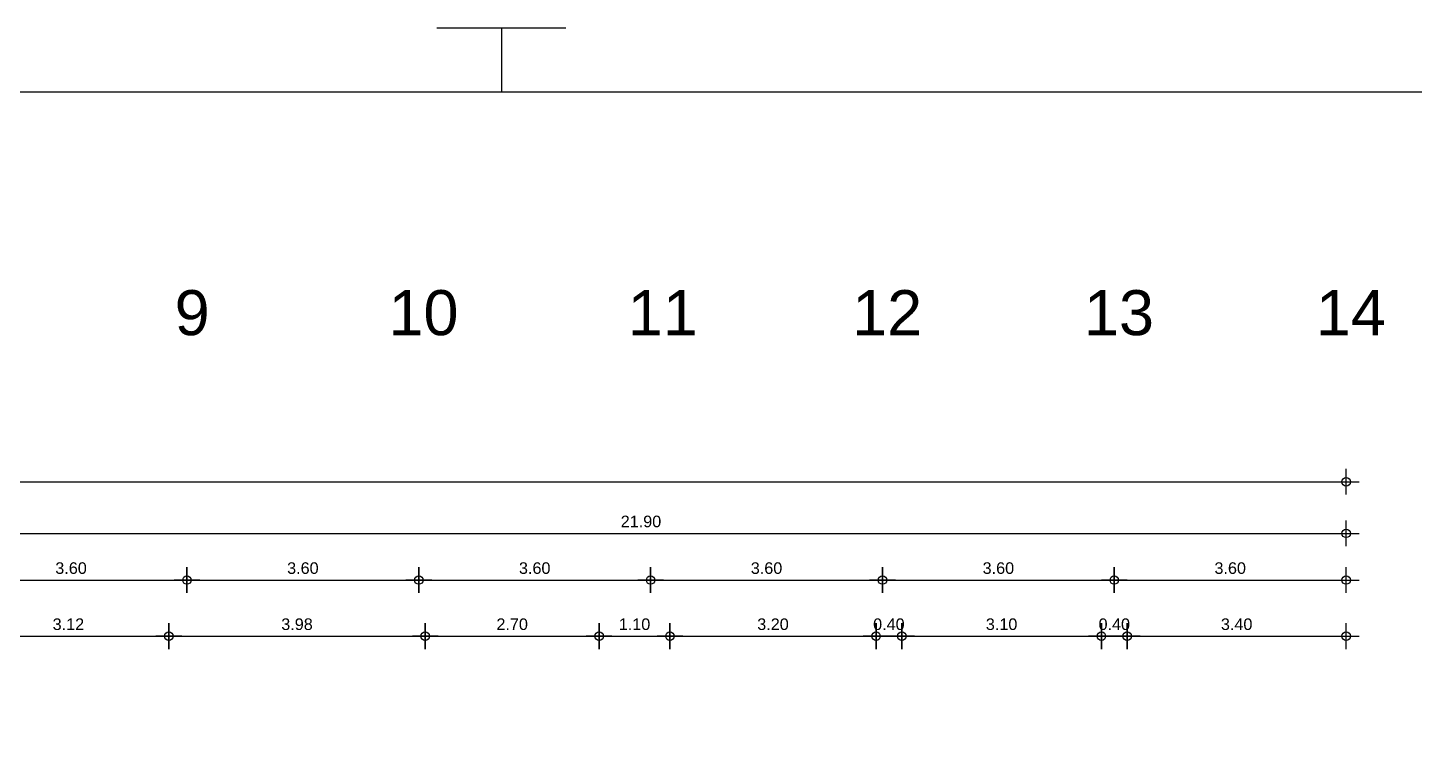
# Model space of a CAD drawing. Header units: metres. Extents: x 0 to 132, y -109 to 310.
# Drawn here: x 34.65 to 56.18, y -42.96 to -31.65 of the extents above; entities that cross this region are included whole.
import ezdxf

# ---------------------------------------------------------------- set-up
doc = ezdxf.new("R2010")
doc.units = ezdxf.units.M
doc.header["$LTSCALE"] = 0.036
doc.layers.get('Defpoints').update_dxf_attribs({"color": 252})
for name, color, linetype in [('arxitektonika', 254, 'Continuous'), ('BORDER', 252, 'Continuous'), ('DIMBLK', 252, 'Continuous'), ('LAYER-ON', 252, 'Continuous'), ('MARKS', 252, 'Continuous')]:
    doc.layers.add(name, color=color, linetype=linetype)
doc.styles.add('COMU-N', font='arial.ttf')
doc.styles.get("Standard").update_dxf_attribs({"font": 'arial.ttf'})
doc.dimstyles.new('CADWDOT', dxfattribs={"dimscale": 0.1, "dimtxt": 1.8, "dimasz": 0.08, "dimexe": 2, "dimexo": 0, "dimgap": 0.09, "dimtad": 0, "dimrnd": 0.001, "dimzin": 0, "dimdsep": 46, "dimtxsty": 'Standard', "dimblk1": 'ARTDIM', "dimblk2": 'ARTDIM', "dimsah": 1, "dimcen": 0.09, "dimdle": 0.05, "dimse1": 1, "dimse2": 1, "dimadec": 0, "dimazin": 0, "dimtfac": 1, "dimtmove": 0, "dimatfit": 3, "dimldrblk": 'ARTDIM', "dimfxl": 2, "dimtvp": 0.9999, "dimtolj": 1, "dimtzin": 0, "dimarcsym": 0})

# ---------------------------------------------------------------- blocks, each defined once
blk = doc.blocks.new('art103')
at = {"layer": 'BORDER'}
blk.add_line((20.75, 14.6), (0.25, 14.6), dxfattribs=at)
at = {"layer": 'MARKS'}
for p, q in [((10.25, 14.85), (10.75, 14.85)), ((10.5, 14.85), (10.5, 14.6))]:
    blk.add_line(p, q, dxfattribs=at)
blk = doc.blocks.new('ARTDIM')
at = {"layer": 'DIMBLK'}
for p, q in [((-24.9975, 0), (24.9975, 0)), ((0, -24.9975), (0, 24.9975))]:
    blk.add_line(p, q, dxfattribs=at)
blk.add_circle((0, 0), 8.25, dxfattribs=at)
blk = doc.blocks.new('*D1214')
at = {"layer": 'arxitektonika', "color": 0, "lineweight": -2}
blk.add_line((33.726, -41.109), (36.829, -41.109), dxfattribs=at)
at = {"layer": 'Defpoints', "color": 0, "transparency": 16777216}
for p in [(33.718, -40.671), (36.837, -40.671), (36.837, -41.109)]:
    blk.add_point(p, dxfattribs=at)
at = {"layer": 'arxitektonika', "color": 0, "lineweight": -2, "xscale": 0.008, "yscale": 0.008, "zscale": 0.008, "rotation": 180}
blk.add_blockref('ARTDIM', (33.718, -41.109), dxfattribs=at)
at = {"layer": 'arxitektonika', "color": 0, "lineweight": -2, "xscale": 0.008, "yscale": 0.008, "zscale": 0.008}
blk.add_blockref('ARTDIM', (36.837, -41.109), dxfattribs=at)
at = {"layer": 'arxitektonika', "color": 0, "insert": (35.277, -40.925), "char_height": 0.18, "attachment_point": 5}
blk.add_mtext('\\A1;3.12', dxfattribs=at)
blk = doc.blocks.new('*D1215')
at = {"layer": 'arxitektonika', "color": 0, "lineweight": -2}
blk.add_line((36.845, -41.109), (40.81, -41.109), dxfattribs=at)
at = {"layer": 'Defpoints', "color": 0, "transparency": 16777216}
for p in [(36.837, -40.671), (40.818, -40.671), (40.818, -41.109)]:
    blk.add_point(p, dxfattribs=at)
at = {"layer": 'arxitektonika', "color": 0, "lineweight": -2, "xscale": 0.008, "yscale": 0.008, "zscale": 0.008, "rotation": 180}
blk.add_blockref('ARTDIM', (36.837, -41.109), dxfattribs=at)
at = {"layer": 'arxitektonika', "color": 0, "lineweight": -2, "xscale": 0.008, "yscale": 0.008, "zscale": 0.008}
blk.add_blockref('ARTDIM', (40.818, -41.109), dxfattribs=at)
at = {"layer": 'arxitektonika', "color": 0, "insert": (38.827, -40.925), "char_height": 0.18, "attachment_point": 5}
blk.add_mtext('\\A1;3.98', dxfattribs=at)
blk = doc.blocks.new('*D1216')
at = {"layer": 'arxitektonika', "color": 0, "lineweight": -2}
blk.add_line((40.826, -41.109), (43.51, -41.109), dxfattribs=at)
at = {"layer": 'Defpoints', "color": 0, "transparency": 16777216}
for p in [(40.818, -40.671), (43.518, -40.636), (43.518, -41.109)]:
    blk.add_point(p, dxfattribs=at)
at = {"layer": 'arxitektonika', "color": 0, "lineweight": -2, "xscale": 0.008, "yscale": 0.008, "zscale": 0.008, "rotation": 180}
blk.add_blockref('ARTDIM', (40.818, -41.109), dxfattribs=at)
at = {"layer": 'arxitektonika', "color": 0, "lineweight": -2, "xscale": 0.008, "yscale": 0.008, "zscale": 0.008}
blk.add_blockref('ARTDIM', (43.518, -41.109), dxfattribs=at)
at = {"layer": 'arxitektonika', "color": 0, "insert": (42.168, -40.925), "char_height": 0.18, "attachment_point": 5}
blk.add_mtext('\\A1;2.70', dxfattribs=at)
blk = doc.blocks.new('*D1217')
at = {"layer": 'arxitektonika', "color": 0, "lineweight": -2}
blk.add_line((43.526, -41.109), (44.61, -41.109), dxfattribs=at)
at = {"layer": 'Defpoints', "color": 0, "transparency": 16777216}
for p in [(43.518, -40.636), (44.618, -40.636), (44.618, -41.109)]:
    blk.add_point(p, dxfattribs=at)
at = {"layer": 'arxitektonika', "color": 0, "lineweight": -2, "xscale": 0.008, "yscale": 0.008, "zscale": 0.008, "rotation": 180}
blk.add_blockref('ARTDIM', (43.518, -41.109), dxfattribs=at)
at = {"layer": 'arxitektonika', "color": 0, "lineweight": -2, "xscale": 0.008, "yscale": 0.008, "zscale": 0.008}
blk.add_blockref('ARTDIM', (44.618, -41.109), dxfattribs=at)
at = {"layer": 'arxitektonika', "color": 0, "insert": (44.068, -40.925), "char_height": 0.18, "attachment_point": 5}
blk.add_mtext('\\A1;1.10', dxfattribs=at)
blk = doc.blocks.new('*D1218')
at = {"layer": 'arxitektonika', "color": 0, "lineweight": -2}
blk.add_line((44.626, -41.109), (47.81, -41.109), dxfattribs=at)
at = {"layer": 'Defpoints', "color": 0, "transparency": 16777216}
for p in [(44.618, -40.636), (47.818, -40.671), (47.818, -41.109)]:
    blk.add_point(p, dxfattribs=at)
at = {"layer": 'arxitektonika', "color": 0, "lineweight": -2, "xscale": 0.008, "yscale": 0.008, "zscale": 0.008, "rotation": 180}
blk.add_blockref('ARTDIM', (44.618, -41.109), dxfattribs=at)
at = {"layer": 'arxitektonika', "color": 0, "lineweight": -2, "xscale": 0.008, "yscale": 0.008, "zscale": 0.008}
blk.add_blockref('ARTDIM', (47.818, -41.109), dxfattribs=at)
at = {"layer": 'arxitektonika', "color": 0, "insert": (46.218, -40.925), "char_height": 0.18, "attachment_point": 5}
blk.add_mtext('\\A1;3.20', dxfattribs=at)
blk = doc.blocks.new('*D1219')
at = {"layer": 'arxitektonika', "color": 0, "lineweight": -2}
blk.add_line((47.826, -41.109), (48.21, -41.109), dxfattribs=at)
at = {"layer": 'Defpoints', "color": 0, "transparency": 16777216}
for p in [(47.818, -40.671), (48.218, -40.671), (48.218, -41.109)]:
    blk.add_point(p, dxfattribs=at)
at = {"layer": 'arxitektonika', "color": 0, "lineweight": -2, "xscale": 0.008, "yscale": 0.008, "zscale": 0.008, "rotation": 180}
blk.add_blockref('ARTDIM', (47.818, -41.109), dxfattribs=at)
at = {"layer": 'arxitektonika', "color": 0, "lineweight": -2, "xscale": 0.008, "yscale": 0.008, "zscale": 0.008}
blk.add_blockref('ARTDIM', (48.218, -41.109), dxfattribs=at)
at = {"layer": 'arxitektonika', "color": 0, "insert": (48.018, -40.925), "char_height": 0.18, "attachment_point": 5}
blk.add_mtext('\\A1;0.40', dxfattribs=at)
blk = doc.blocks.new('*D1220')
at = {"layer": 'arxitektonika', "color": 0, "lineweight": -2}
blk.add_line((48.226, -41.109), (51.31, -41.109), dxfattribs=at)
at = {"layer": 'Defpoints', "color": 0, "transparency": 16777216}
for p in [(48.218, -40.671), (51.318, -40.671), (51.318, -41.109)]:
    blk.add_point(p, dxfattribs=at)
at = {"layer": 'arxitektonika', "color": 0, "lineweight": -2, "xscale": 0.008, "yscale": 0.008, "zscale": 0.008, "rotation": 180}
blk.add_blockref('ARTDIM', (48.218, -41.109), dxfattribs=at)
at = {"layer": 'arxitektonika', "color": 0, "lineweight": -2, "xscale": 0.008, "yscale": 0.008, "zscale": 0.008}
blk.add_blockref('ARTDIM', (51.318, -41.109), dxfattribs=at)
at = {"layer": 'arxitektonika', "color": 0, "insert": (49.768, -40.925), "char_height": 0.18, "attachment_point": 5}
blk.add_mtext('\\A1;3.10', dxfattribs=at)
blk = doc.blocks.new('*D1221')
at = {"layer": 'arxitektonika', "color": 0, "lineweight": -2}
blk.add_line((51.326, -41.109), (51.71, -41.109), dxfattribs=at)
at = {"layer": 'Defpoints', "color": 0, "transparency": 16777216}
for p in [(51.318, -40.671), (51.718, -40.671), (51.718, -41.109)]:
    blk.add_point(p, dxfattribs=at)
at = {"layer": 'arxitektonika', "color": 0, "lineweight": -2, "xscale": 0.008, "yscale": 0.008, "zscale": 0.008, "rotation": 180}
blk.add_blockref('ARTDIM', (51.318, -41.109), dxfattribs=at)
at = {"layer": 'arxitektonika', "color": 0, "lineweight": -2, "xscale": 0.008, "yscale": 0.008, "zscale": 0.008}
blk.add_blockref('ARTDIM', (51.718, -41.109), dxfattribs=at)
at = {"layer": 'arxitektonika', "color": 0, "insert": (51.518, -40.925), "char_height": 0.18, "attachment_point": 5}
blk.add_mtext('\\A1;0.40', dxfattribs=at)
blk = doc.blocks.new('*D1222')
at = {"layer": 'arxitektonika', "color": 0, "lineweight": -2}
blk.add_line((51.726, -41.109), (55.11, -41.109), dxfattribs=at)
at = {"layer": 'Defpoints', "color": 0, "transparency": 16777216}
for p in [(51.718, -40.671), (55.118, -40.671), (55.118, -41.109)]:
    blk.add_point(p, dxfattribs=at)
at = {"layer": 'arxitektonika', "color": 0, "lineweight": -2, "xscale": 0.008, "yscale": 0.008, "zscale": 0.008, "rotation": 180}
blk.add_blockref('ARTDIM', (51.718, -41.109), dxfattribs=at)
at = {"layer": 'arxitektonika', "color": 0, "lineweight": -2, "xscale": 0.008, "yscale": 0.008, "zscale": 0.008}
blk.add_blockref('ARTDIM', (55.118, -41.109), dxfattribs=at)
at = {"layer": 'arxitektonika', "color": 0, "insert": (53.418, -40.925), "char_height": 0.18, "attachment_point": 5}
blk.add_mtext('\\A1;3.40', dxfattribs=at)
blk = doc.blocks.new('*D1225')
at = {"layer": 'arxitektonika', "color": 0, "lineweight": -2}
blk.add_line((33.226, -39.512), (55.11, -39.512), dxfattribs=at)
at = {"layer": 'Defpoints', "color": 0, "transparency": 16777216}
for p in [(33.218, -39.512), (55.118, -39.512), (55.118, -42.954)]:
    blk.add_point(p, dxfattribs=at)
at = {"layer": 'arxitektonika', "color": 0, "lineweight": -2, "xscale": 0.008, "yscale": 0.008, "zscale": 0.008, "rotation": 180}
blk.add_blockref('ARTDIM', (33.218, -39.512), dxfattribs=at)
at = {"layer": 'arxitektonika', "color": 0, "lineweight": -2, "xscale": 0.008, "yscale": 0.008, "zscale": 0.008}
blk.add_blockref('ARTDIM', (55.118, -39.512), dxfattribs=at)
at = {"layer": 'arxitektonika', "color": 0, "insert": (44.168, -39.328), "char_height": 0.18, "attachment_point": 5}
blk.add_mtext('\\A1;21.90', dxfattribs=at)
blk = doc.blocks.new('*D1226')
at = {"layer": 'arxitektonika', "color": 0, "lineweight": -2}
blk.add_line((11.426, -38.71), (55.11, -38.71), dxfattribs=at)
at = {"layer": 'Defpoints', "color": 0, "transparency": 16777216}
for p in [(55.118, -38.71), (11.418, -42.961), (55.118, -42.961)]:
    blk.add_point(p, dxfattribs=at)
at = {"layer": 'arxitektonika', "color": 0, "lineweight": -2, "xscale": 0.008, "yscale": 0.008, "zscale": 0.008, "rotation": 180}
blk.add_blockref('ARTDIM', (11.418, -38.71), dxfattribs=at)
at = {"layer": 'arxitektonika', "color": 0, "lineweight": -2, "xscale": 0.008, "yscale": 0.008, "zscale": 0.008}
blk.add_blockref('ARTDIM', (55.118, -38.71), dxfattribs=at)
at = {"layer": 'arxitektonika', "color": 0, "insert": (33.268, -38.527), "char_height": 0.18, "attachment_point": 5}
blk.add_mtext('\\A1;43.70', dxfattribs=at)
blk = doc.blocks.new('*D1299')
at = {"layer": 'arxitektonika', "color": 0, "lineweight": -2}
blk.add_line((33.526, -40.237), (37.11, -40.237), dxfattribs=at)
at = {"layer": 'Defpoints', "color": 0, "transparency": 16777216}
for p in [(33.518, -36.665), (37.118, -36.665), (37.118, -40.237)]:
    blk.add_point(p, dxfattribs=at)
at = {"layer": 'arxitektonika', "color": 0, "lineweight": -2, "xscale": 0.008, "yscale": 0.008, "zscale": 0.008, "rotation": 180}
blk.add_blockref('ARTDIM', (33.518, -40.237), dxfattribs=at)
at = {"layer": 'arxitektonika', "color": 0, "lineweight": -2, "xscale": 0.008, "yscale": 0.008, "zscale": 0.008}
blk.add_blockref('ARTDIM', (37.118, -40.237), dxfattribs=at)
at = {"layer": 'arxitektonika', "color": 0, "insert": (35.318, -40.053), "char_height": 0.18, "attachment_point": 5}
blk.add_mtext('\\A1;3.60', dxfattribs=at)
blk = doc.blocks.new('*D1300')
at = {"layer": 'arxitektonika', "color": 0, "lineweight": -2}
blk.add_line((37.126, -40.237), (40.71, -40.237), dxfattribs=at)
at = {"layer": 'Defpoints', "color": 0, "transparency": 16777216}
for p in [(37.118, -36.665), (40.718, -36.665), (40.718, -40.237)]:
    blk.add_point(p, dxfattribs=at)
at = {"layer": 'arxitektonika', "color": 0, "lineweight": -2, "xscale": 0.008, "yscale": 0.008, "zscale": 0.008, "rotation": 180}
blk.add_blockref('ARTDIM', (37.118, -40.237), dxfattribs=at)
at = {"layer": 'arxitektonika', "color": 0, "lineweight": -2, "xscale": 0.008, "yscale": 0.008, "zscale": 0.008}
blk.add_blockref('ARTDIM', (40.718, -40.237), dxfattribs=at)
at = {"layer": 'arxitektonika', "color": 0, "insert": (38.918, -40.053), "char_height": 0.18, "attachment_point": 5}
blk.add_mtext('\\A1;3.60', dxfattribs=at)
blk = doc.blocks.new('*D1301')
at = {"layer": 'arxitektonika', "color": 0, "lineweight": -2}
blk.add_line((40.726, -40.237), (44.31, -40.237), dxfattribs=at)
at = {"layer": 'Defpoints', "color": 0, "transparency": 16777216}
for p in [(40.718, -36.665), (44.318, -36.665), (44.318, -40.237)]:
    blk.add_point(p, dxfattribs=at)
at = {"layer": 'arxitektonika', "color": 0, "lineweight": -2, "xscale": 0.008, "yscale": 0.008, "zscale": 0.008, "rotation": 180}
blk.add_blockref('ARTDIM', (40.718, -40.237), dxfattribs=at)
at = {"layer": 'arxitektonika', "color": 0, "lineweight": -2, "xscale": 0.008, "yscale": 0.008, "zscale": 0.008}
blk.add_blockref('ARTDIM', (44.318, -40.237), dxfattribs=at)
at = {"layer": 'arxitektonika', "color": 0, "insert": (42.518, -40.053), "char_height": 0.18, "attachment_point": 5}
blk.add_mtext('\\A1;3.60', dxfattribs=at)
blk = doc.blocks.new('*D1302')
at = {"layer": 'arxitektonika', "color": 0, "lineweight": -2}
blk.add_line((44.326, -40.237), (47.91, -40.237), dxfattribs=at)
at = {"layer": 'Defpoints', "color": 0, "transparency": 16777216}
for p in [(44.318, -36.665), (47.918, -36.665), (47.918, -40.237)]:
    blk.add_point(p, dxfattribs=at)
at = {"layer": 'arxitektonika', "color": 0, "lineweight": -2, "xscale": 0.008, "yscale": 0.008, "zscale": 0.008, "rotation": 180}
blk.add_blockref('ARTDIM', (44.318, -40.237), dxfattribs=at)
at = {"layer": 'arxitektonika', "color": 0, "lineweight": -2, "xscale": 0.008, "yscale": 0.008, "zscale": 0.008}
blk.add_blockref('ARTDIM', (47.918, -40.237), dxfattribs=at)
at = {"layer": 'arxitektonika', "color": 0, "insert": (46.118, -40.053), "char_height": 0.18, "attachment_point": 5}
blk.add_mtext('\\A1;3.60', dxfattribs=at)
blk = doc.blocks.new('*D1303')
at = {"layer": 'arxitektonika', "color": 0, "lineweight": -2}
blk.add_line((47.926, -40.237), (51.51, -40.237), dxfattribs=at)
at = {"layer": 'Defpoints', "color": 0, "transparency": 16777216}
for p in [(47.918, -36.665), (51.518, -36.665), (51.518, -40.237)]:
    blk.add_point(p, dxfattribs=at)
at = {"layer": 'arxitektonika', "color": 0, "lineweight": -2, "xscale": 0.008, "yscale": 0.008, "zscale": 0.008, "rotation": 180}
blk.add_blockref('ARTDIM', (47.918, -40.237), dxfattribs=at)
at = {"layer": 'arxitektonika', "color": 0, "lineweight": -2, "xscale": 0.008, "yscale": 0.008, "zscale": 0.008}
blk.add_blockref('ARTDIM', (51.518, -40.237), dxfattribs=at)
at = {"layer": 'arxitektonika', "color": 0, "insert": (49.718, -40.053), "char_height": 0.18, "attachment_point": 5}
blk.add_mtext('\\A1;3.60', dxfattribs=at)
blk = doc.blocks.new('*D1304')
at = {"layer": 'arxitektonika', "color": 0, "lineweight": -2}
blk.add_line((51.526, -40.237), (55.11, -40.237), dxfattribs=at)
at = {"layer": 'Defpoints', "color": 0, "transparency": 16777216}
for p in [(51.518, -36.665), (55.118, -36.665), (55.118, -40.237)]:
    blk.add_point(p, dxfattribs=at)
at = {"layer": 'arxitektonika', "color": 0, "lineweight": -2, "xscale": 0.008, "yscale": 0.008, "zscale": 0.008, "rotation": 180}
blk.add_blockref('ARTDIM', (51.518, -40.237), dxfattribs=at)
at = {"layer": 'arxitektonika', "color": 0, "lineweight": -2, "xscale": 0.008, "yscale": 0.008, "zscale": 0.008}
blk.add_blockref('ARTDIM', (55.118, -40.237), dxfattribs=at)
at = {"layer": 'arxitektonika', "color": 0, "insert": (53.318, -40.053), "char_height": 0.18, "attachment_point": 5}
blk.add_mtext('\\A1;3.60', dxfattribs=at)

msp = doc.modelspace()

# ---------------------------------------------------------------- block references
at = {"layer": 'LAYER-ON', "xscale": 4, "yscale": 4, "zscale": 4}
msp.add_blockref('art103', (0, -91.054), dxfattribs=at)

# ---------------------------------------------------------------- texts
at = {"layer": 'arxitektonika', "style": 'COMU-N'}
for s, p in [('9', (36.927, -36.432)), ('10', (40.247, -36.432)), ('11', (43.963, -36.432)), ('12', (47.447, -36.432)), ('13', (51.047, -36.432)), ('14', (54.647, -36.432))]:
    msp.add_text(s, height=0.7, dxfattribs=at).set_placement(p)

# ---------------------------------------------------------------- dimensions: what is measured, and where the dimension line sits
at = {"layer": 'arxitektonika'}
for base, p1, p2, picture, middle in [((37.118, -40.237), (33.518, -36.665), (37.118, -36.665), '*D1299', (35.318, -40.053)), ((40.718, -40.237), (37.118, -36.665), (40.718, -36.665), '*D1300', (38.918, -40.053)), ((44.318, -40.237), (40.718, -36.665), (44.318, -36.665), '*D1301', (42.518, -40.053)), ((47.918, -40.237), (44.318, -36.665), (47.918, -36.665), '*D1302', (46.118, -40.053)), ((51.518, -40.237), (47.918, -36.665), (51.518, -36.665), '*D1303', (49.718, -40.053)), ((55.118, -40.237), (51.518, -36.665), (55.118, -36.665), '*D1304', (53.318, -40.053)), ((55.118, -38.71), (11.418, -42.961), (55.118, -42.961), '*D1226', (33.268, -38.527)), ((55.118, -39.512), (33.218, -39.512), (55.118, -42.954), '*D1225', (44.168, -39.328)), ((36.837, -41.109), (33.718, -40.671), (36.837, -40.671), '*D1214', (35.277, -40.925)), ((40.818, -41.109), (36.837, -40.671), (40.818, -40.671), '*D1215', (38.827, -40.925)), ((43.518, -41.109), (40.818, -40.671), (43.518, -40.636), '*D1216', (42.168, -40.925)), ((44.618, -41.109), (43.518, -40.636), (44.618, -40.636), '*D1217', (44.068, -40.925)), ((47.818, -41.109), (44.618, -40.636), (47.818, -40.671), '*D1218', (46.218, -40.925)), ((51.318, -41.109), (48.218, -40.671), (51.318, -40.671), '*D1220', (49.768, -40.925)), ((55.118, -41.109), (51.718, -40.671), (55.118, -40.671), '*D1222', (53.418, -40.925))]:
    dim = msp.add_linear_dim(base=base, p1=p1, p2=p2, dimstyle='CADWDOT', dxfattribs=at)
    dim.commit()
    dim.dimension.update_dxf_attribs({"geometry": picture, "text_midpoint": middle})
for base, p1, p2, picture, middle in [((48.218, -41.109), (47.818, -40.671), (48.218, -40.671), '*D1219', (48.018, -41.109)), ((51.718, -41.109), (51.318, -40.671), (51.718, -40.671), '*D1221', (51.518, -41.109))]:
    dim = msp.add_linear_dim(base=base, p1=p1, p2=p2, dimstyle='CADWDOT', dxfattribs=at)
    dim.commit()
    dim.dimension.update_dxf_attribs({"geometry": picture, "text_midpoint": middle, "dimtype": 160})

doc.saveas('drawing.dxf')
